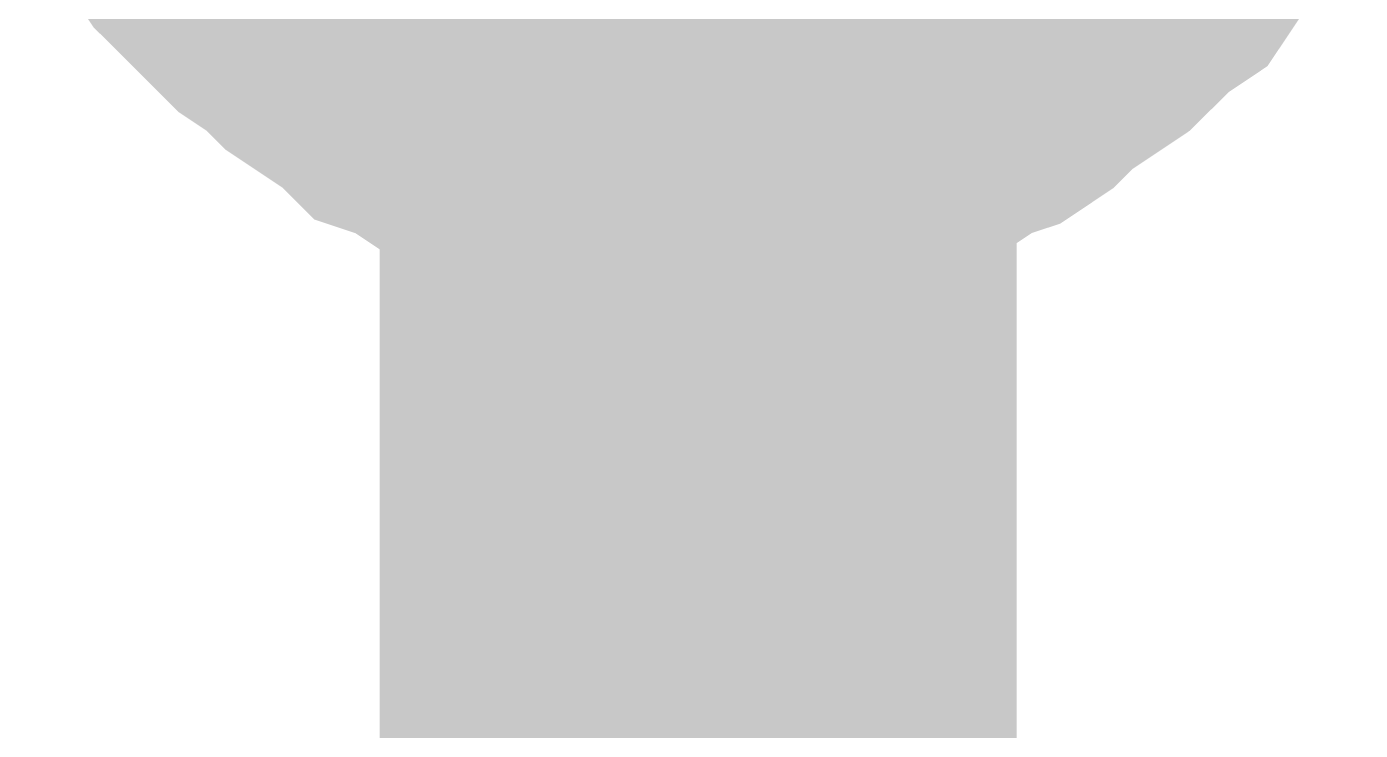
# Model space of a CAD drawing. Header units: inches. Extents: x 0 to 841, y 0 to 594.
# Drawn here: x 294.227 to 295.796, y 381.085 to 381.913 of the extents above; entities that cross this region are included whole.
import ezdxf

# ---------------------------------------------------------------- set-up
doc = ezdxf.new("R2010")
doc.units = ezdxf.units.IN
doc.layers.add('Sheet', color=255, linetype='Continuous')

msp = doc.modelspace()

# ---------------------------------------------------------------- linework, layer by layer
at = {"layer": 'Sheet'}
for points in [[(295.017, 379.9978, 0.7493, 0.7493, 0), (295.017, 382.4908, 0.7493, 0.7493, 0)], [(295.017, 381.9855, 0.2997, 0.2997, 0), (294.9945, 381.9855, 0.2997, 0.2997, 0), (294.9609, 381.9855, 0.2997, 0.2997, 0), (294.9384, 381.9967, 0.2997, 0.2997, 0), (294.9159, 381.9967, 0.2997, 0.2997, 0), (294.8935, 381.9967, 0.2997, 0.2997, 0), (294.8598, 382.0079, 0.2997, 0.2997, 0), (294.8373, 382.0192, 0.2997, 0.2997, 0), (294.8149, 382.0304, 0.2997, 0.2997, 0), (294.7924, 382.0304, 0.2997, 0.2997, 0), (294.77, 382.0416, 0.2997, 0.2997, 0), (294.7475, 382.0529, 0.2997, 0.2997, 0), (294.725, 382.0753, 0.2997, 0.2997, 0)], [(295.017, 381.9855, 0.2997, 0.2997, 0), (294.9945, 381.9855, 0.2997, 0.2997, 0), (294.9609, 381.9855, 0.2997, 0.2997, 0), (294.9384, 381.9967, 0.2997, 0.2997, 0), (294.9159, 381.9967, 0.2997, 0.2997, 0), (294.8935, 381.9967, 0.2997, 0.2997, 0), (294.8598, 382.0079, 0.2997, 0.2997, 0), (294.8373, 382.0192, 0.2997, 0.2997, 0), (294.8149, 382.0304, 0.2997, 0.2997, 0), (294.7924, 382.0304, 0.2997, 0.2997, 0), (294.77, 382.0416, 0.2997, 0.2997, 0), (294.7475, 382.0529, 0.2997, 0.2997, 0), (294.725, 382.0753, 0.2997, 0.2997, 0)], [(295.017, 381.9855, 0.2997, 0.2997, 0), (294.9945, 381.9855, 0.2997, 0.2997, 0), (294.9609, 381.9855, 0.2997, 0.2997, 0), (294.9384, 381.9967, 0.2997, 0.2997, 0), (294.9159, 381.9967, 0.2997, 0.2997, 0), (294.8935, 381.9967, 0.2997, 0.2997, 0), (294.8598, 382.0079, 0.2997, 0.2997, 0), (294.8373, 382.0192, 0.2997, 0.2997, 0), (294.8149, 382.0304, 0.2997, 0.2997, 0), (294.7924, 382.0304, 0.2997, 0.2997, 0), (294.77, 382.0416, 0.2997, 0.2997, 0), (294.7475, 382.0529, 0.2997, 0.2997, 0), (294.725, 382.0753, 0.2997, 0.2997, 0)], [(295.2977, 382.0753, 0.2997, 0.2997, 0), (295.2753, 382.0529, 0.2997, 0.2997, 0), (295.264, 382.0416, 0.2997, 0.2997, 0), (295.2416, 382.0304, 0.2997, 0.2997, 0), (295.2191, 382.0304, 0.2997, 0.2997, 0), (295.1967, 382.0192, 0.2997, 0.2997, 0), (295.163, 382.0079, 0.2997, 0.2997, 0), (295.1405, 381.9967, 0.2997, 0.2997, 0), (295.1181, 381.9967, 0.2997, 0.2997, 0), (295.0956, 381.9967, 0.2997, 0.2997, 0), (295.0731, 381.9855, 0.2997, 0.2997, 0), (295.0395, 381.9855, 0.2997, 0.2997, 0), (295.017, 381.9855, 0.2997, 0.2997, 0)], [(295.2977, 382.0753, 0.2997, 0.2997, 0), (295.2753, 382.0529, 0.2997, 0.2997, 0), (295.264, 382.0416, 0.2997, 0.2997, 0), (295.2416, 382.0304, 0.2997, 0.2997, 0), (295.2191, 382.0304, 0.2997, 0.2997, 0), (295.1967, 382.0192, 0.2997, 0.2997, 0), (295.163, 382.0079, 0.2997, 0.2997, 0), (295.1405, 381.9967, 0.2997, 0.2997, 0), (295.1181, 381.9967, 0.2997, 0.2997, 0), (295.0956, 381.9967, 0.2997, 0.2997, 0), (295.0731, 381.9855, 0.2997, 0.2997, 0), (295.0395, 381.9855, 0.2997, 0.2997, 0), (295.017, 381.9855, 0.2997, 0.2997, 0)], [(295.2977, 382.0753, 0.2997, 0.2997, 0), (295.2753, 382.0529, 0.2997, 0.2997, 0), (295.264, 382.0416, 0.2997, 0.2997, 0), (295.2416, 382.0304, 0.2997, 0.2997, 0), (295.2191, 382.0304, 0.2997, 0.2997, 0), (295.1967, 382.0192, 0.2997, 0.2997, 0), (295.163, 382.0079, 0.2997, 0.2997, 0), (295.1405, 381.9967, 0.2997, 0.2997, 0), (295.1181, 381.9967, 0.2997, 0.2997, 0), (295.0956, 381.9967, 0.2997, 0.2997, 0), (295.0731, 381.9855, 0.2997, 0.2997, 0), (295.0395, 381.9855, 0.2997, 0.2997, 0), (295.017, 381.9855, 0.2997, 0.2997, 0)], [(295.017, 381.7272, 0.2997, 0.2997, 0), (294.9721, 381.7272, 0.2997, 0.2997, 0), (294.9384, 381.7272, 0.2997, 0.2997, 0), (294.9047, 381.7384, 0.2997, 0.2997, 0), (294.8598, 381.7384, 0.2997, 0.2997, 0), (294.8261, 381.7497, 0.2997, 0.2997, 0), (294.7924, 381.7609, 0.2997, 0.2997, 0), (294.7475, 381.7721, 0.2997, 0.2997, 0), (294.7138, 381.7833, 0.2997, 0.2997, 0), (294.6801, 381.8058, 0.2997, 0.2997, 0), (294.6464, 381.817, 0.2997, 0.2997, 0), (294.624, 381.8395, 0.2997, 0.2997, 0), (294.5903, 381.862, 0.2997, 0.2997, 0), (294.5566, 381.8844, 0.2997, 0.2997, 0), (294.5342, 381.9069, 0.2997, 0.2997, 0), (294.5005, 381.9293, 0.2997, 0.2997, 0), (294.478, 381.9518, 0.2997, 0.2997, 0), (294.4556, 381.9743, 0.2997, 0.2997, 0), (294.4219, 382.0079, 0.2997, 0.2997, 0), (294.3994, 382.0416, 0.2997, 0.2997, 0), (294.3769, 382.0641, 0.2997, 0.2997, 0)], [(295.017, 381.7272, 0.2997, 0.2997, 0), (294.9721, 381.7272, 0.2997, 0.2997, 0), (294.9384, 381.7272, 0.2997, 0.2997, 0), (294.9047, 381.7384, 0.2997, 0.2997, 0), (294.8598, 381.7384, 0.2997, 0.2997, 0), (294.8261, 381.7497, 0.2997, 0.2997, 0), (294.7924, 381.7609, 0.2997, 0.2997, 0), (294.7475, 381.7721, 0.2997, 0.2997, 0), (294.7138, 381.7833, 0.2997, 0.2997, 0), (294.6801, 381.8058, 0.2997, 0.2997, 0), (294.6464, 381.817, 0.2997, 0.2997, 0), (294.624, 381.8395, 0.2997, 0.2997, 0), (294.5903, 381.862, 0.2997, 0.2997, 0), (294.5566, 381.8844, 0.2997, 0.2997, 0), (294.5342, 381.9069, 0.2997, 0.2997, 0), (294.5005, 381.9293, 0.2997, 0.2997, 0), (294.478, 381.9518, 0.2997, 0.2997, 0), (294.4556, 381.9743, 0.2997, 0.2997, 0), (294.4219, 382.0079, 0.2997, 0.2997, 0), (294.3994, 382.0416, 0.2997, 0.2997, 0), (294.3769, 382.0641, 0.2997, 0.2997, 0)], [(295.017, 381.7272, 0.2997, 0.2997, 0), (294.9721, 381.7272, 0.2997, 0.2997, 0), (294.9384, 381.7272, 0.2997, 0.2997, 0), (294.9047, 381.7384, 0.2997, 0.2997, 0), (294.8598, 381.7384, 0.2997, 0.2997, 0), (294.8261, 381.7497, 0.2997, 0.2997, 0), (294.7924, 381.7609, 0.2997, 0.2997, 0), (294.7475, 381.7721, 0.2997, 0.2997, 0), (294.7138, 381.7833, 0.2997, 0.2997, 0), (294.6801, 381.8058, 0.2997, 0.2997, 0), (294.6464, 381.817, 0.2997, 0.2997, 0), (294.624, 381.8395, 0.2997, 0.2997, 0), (294.5903, 381.862, 0.2997, 0.2997, 0), (294.5566, 381.8844, 0.2997, 0.2997, 0), (294.5342, 381.9069, 0.2997, 0.2997, 0), (294.5005, 381.9293, 0.2997, 0.2997, 0), (294.478, 381.9518, 0.2997, 0.2997, 0), (294.4556, 381.9743, 0.2997, 0.2997, 0), (294.4219, 382.0079, 0.2997, 0.2997, 0), (294.3994, 382.0416, 0.2997, 0.2997, 0), (294.3769, 382.0641, 0.2997, 0.2997, 0)], [(295.017, 381.7272, 0.2997, 0.2997, 0), (294.9721, 381.7272, 0.2997, 0.2997, 0), (294.9384, 381.7272, 0.2997, 0.2997, 0), (294.9047, 381.7384, 0.2997, 0.2997, 0), (294.8598, 381.7384, 0.2997, 0.2997, 0), (294.8261, 381.7497, 0.2997, 0.2997, 0), (294.7924, 381.7609, 0.2997, 0.2997, 0), (294.7475, 381.7721, 0.2997, 0.2997, 0), (294.7138, 381.7833, 0.2997, 0.2997, 0), (294.6801, 381.8058, 0.2997, 0.2997, 0), (294.6464, 381.817, 0.2997, 0.2997, 0), (294.624, 381.8395, 0.2997, 0.2997, 0), (294.5903, 381.862, 0.2997, 0.2997, 0), (294.5566, 381.8844, 0.2997, 0.2997, 0), (294.5342, 381.9069, 0.2997, 0.2997, 0), (294.5005, 381.9293, 0.2997, 0.2997, 0), (294.478, 381.9518, 0.2997, 0.2997, 0), (294.4556, 381.9743, 0.2997, 0.2997, 0), (294.4219, 382.0079, 0.2997, 0.2997, 0), (294.3994, 382.0416, 0.2997, 0.2997, 0), (294.3769, 382.0641, 0.2997, 0.2997, 0)], [(295.017, 381.7272, 0.2997, 0.2997, 0), (294.9721, 381.7272, 0.2997, 0.2997, 0), (294.9384, 381.7272, 0.2997, 0.2997, 0), (294.9047, 381.7384, 0.2997, 0.2997, 0), (294.8598, 381.7384, 0.2997, 0.2997, 0), (294.8261, 381.7497, 0.2997, 0.2997, 0), (294.7924, 381.7609, 0.2997, 0.2997, 0), (294.7475, 381.7721, 0.2997, 0.2997, 0), (294.7138, 381.7833, 0.2997, 0.2997, 0), (294.6801, 381.8058, 0.2997, 0.2997, 0), (294.6464, 381.817, 0.2997, 0.2997, 0), (294.624, 381.8395, 0.2997, 0.2997, 0), (294.5903, 381.862, 0.2997, 0.2997, 0), (294.5566, 381.8844, 0.2997, 0.2997, 0), (294.5342, 381.9069, 0.2997, 0.2997, 0), (294.5005, 381.9293, 0.2997, 0.2997, 0), (294.478, 381.9518, 0.2997, 0.2997, 0), (294.4556, 381.9743, 0.2997, 0.2997, 0), (294.4219, 382.0079, 0.2997, 0.2997, 0), (294.3994, 382.0416, 0.2997, 0.2997, 0), (294.3769, 382.0641, 0.2997, 0.2997, 0)], [(295.6458, 382.0641, 0.2997, 0.2997, 0), (295.6234, 382.0416, 0.2997, 0.2997, 0), (295.6009, 382.0079, 0.2997, 0.2997, 0), (295.5784, 381.9743, 0.2997, 0.2997, 0), (295.5448, 381.9518, 0.2997, 0.2997, 0), (295.5223, 381.9293, 0.2997, 0.2997, 0), (295.4998, 381.9069, 0.2997, 0.2997, 0), (295.4662, 381.8844, 0.2997, 0.2997, 0), (295.4325, 381.862, 0.2997, 0.2997, 0), (295.41, 381.8395, 0.2997, 0.2997, 0), (295.3763, 381.817, 0.2997, 0.2997, 0), (295.3426, 381.8058, 0.2997, 0.2997, 0), (295.3089, 381.7833, 0.2997, 0.2997, 0), (295.2753, 381.7721, 0.2997, 0.2997, 0), (295.2416, 381.7609, 0.2997, 0.2997, 0), (295.2079, 381.7497, 0.2997, 0.2997, 0), (295.1742, 381.7384, 0.2997, 0.2997, 0), (295.1293, 381.7384, 0.2997, 0.2997, 0), (295.0956, 381.7272, 0.2997, 0.2997, 0), (295.0507, 381.7272, 0.2997, 0.2997, 0), (295.017, 381.7272, 0.2997, 0.2997, 0)], [(295.6458, 382.0641, 0.2997, 0.2997, 0), (295.6234, 382.0416, 0.2997, 0.2997, 0), (295.6009, 382.0079, 0.2997, 0.2997, 0), (295.5784, 381.9743, 0.2997, 0.2997, 0), (295.5448, 381.9518, 0.2997, 0.2997, 0), (295.5223, 381.9293, 0.2997, 0.2997, 0), (295.4998, 381.9069, 0.2997, 0.2997, 0), (295.4662, 381.8844, 0.2997, 0.2997, 0), (295.4325, 381.862, 0.2997, 0.2997, 0), (295.41, 381.8395, 0.2997, 0.2997, 0), (295.3763, 381.817, 0.2997, 0.2997, 0), (295.3426, 381.8058, 0.2997, 0.2997, 0), (295.3089, 381.7833, 0.2997, 0.2997, 0), (295.2753, 381.7721, 0.2997, 0.2997, 0), (295.2416, 381.7609, 0.2997, 0.2997, 0), (295.2079, 381.7497, 0.2997, 0.2997, 0), (295.1742, 381.7384, 0.2997, 0.2997, 0), (295.1293, 381.7384, 0.2997, 0.2997, 0), (295.0956, 381.7272, 0.2997, 0.2997, 0), (295.0507, 381.7272, 0.2997, 0.2997, 0), (295.017, 381.7272, 0.2997, 0.2997, 0)], [(295.6458, 382.0641, 0.2997, 0.2997, 0), (295.6234, 382.0416, 0.2997, 0.2997, 0), (295.6009, 382.0079, 0.2997, 0.2997, 0), (295.5784, 381.9743, 0.2997, 0.2997, 0), (295.5448, 381.9518, 0.2997, 0.2997, 0), (295.5223, 381.9293, 0.2997, 0.2997, 0), (295.4998, 381.9069, 0.2997, 0.2997, 0), (295.4662, 381.8844, 0.2997, 0.2997, 0), (295.4325, 381.862, 0.2997, 0.2997, 0), (295.41, 381.8395, 0.2997, 0.2997, 0), (295.3763, 381.817, 0.2997, 0.2997, 0), (295.3426, 381.8058, 0.2997, 0.2997, 0), (295.3089, 381.7833, 0.2997, 0.2997, 0), (295.2753, 381.7721, 0.2997, 0.2997, 0), (295.2416, 381.7609, 0.2997, 0.2997, 0), (295.2079, 381.7497, 0.2997, 0.2997, 0), (295.1742, 381.7384, 0.2997, 0.2997, 0), (295.1293, 381.7384, 0.2997, 0.2997, 0), (295.0956, 381.7272, 0.2997, 0.2997, 0), (295.0507, 381.7272, 0.2997, 0.2997, 0), (295.017, 381.7272, 0.2997, 0.2997, 0)], [(295.6458, 382.0641, 0.2997, 0.2997, 0), (295.6234, 382.0416, 0.2997, 0.2997, 0), (295.6009, 382.0079, 0.2997, 0.2997, 0), (295.5784, 381.9743, 0.2997, 0.2997, 0), (295.5448, 381.9518, 0.2997, 0.2997, 0), (295.5223, 381.9293, 0.2997, 0.2997, 0), (295.4998, 381.9069, 0.2997, 0.2997, 0), (295.4662, 381.8844, 0.2997, 0.2997, 0), (295.4325, 381.862, 0.2997, 0.2997, 0), (295.41, 381.8395, 0.2997, 0.2997, 0), (295.3763, 381.817, 0.2997, 0.2997, 0), (295.3426, 381.8058, 0.2997, 0.2997, 0), (295.3089, 381.7833, 0.2997, 0.2997, 0), (295.2753, 381.7721, 0.2997, 0.2997, 0), (295.2416, 381.7609, 0.2997, 0.2997, 0), (295.2079, 381.7497, 0.2997, 0.2997, 0), (295.1742, 381.7384, 0.2997, 0.2997, 0), (295.1293, 381.7384, 0.2997, 0.2997, 0), (295.0956, 381.7272, 0.2997, 0.2997, 0), (295.0507, 381.7272, 0.2997, 0.2997, 0), (295.017, 381.7272, 0.2997, 0.2997, 0)], [(295.6458, 382.0641, 0.2997, 0.2997, 0), (295.6234, 382.0416, 0.2997, 0.2997, 0), (295.6009, 382.0079, 0.2997, 0.2997, 0), (295.5784, 381.9743, 0.2997, 0.2997, 0), (295.5448, 381.9518, 0.2997, 0.2997, 0), (295.5223, 381.9293, 0.2997, 0.2997, 0), (295.4998, 381.9069, 0.2997, 0.2997, 0), (295.4662, 381.8844, 0.2997, 0.2997, 0), (295.4325, 381.862, 0.2997, 0.2997, 0), (295.41, 381.8395, 0.2997, 0.2997, 0), (295.3763, 381.817, 0.2997, 0.2997, 0), (295.3426, 381.8058, 0.2997, 0.2997, 0), (295.3089, 381.7833, 0.2997, 0.2997, 0), (295.2753, 381.7721, 0.2997, 0.2997, 0), (295.2416, 381.7609, 0.2997, 0.2997, 0), (295.2079, 381.7497, 0.2997, 0.2997, 0), (295.1742, 381.7384, 0.2997, 0.2997, 0), (295.1293, 381.7384, 0.2997, 0.2997, 0), (295.0956, 381.7272, 0.2997, 0.2997, 0), (295.0507, 381.7272, 0.2997, 0.2997, 0), (295.017, 381.7272, 0.2997, 0.2997, 0)], [(295.017, 381.7272, 0.0991, 0.0991, 0), (294.9721, 381.7272, 0.0991, 0.0991, 0), (294.9384, 381.7272, 0.0991, 0.0991, 0), (294.9047, 381.7384, 0.0991, 0.0991, 0), (294.8598, 381.7384, 0.0991, 0.0991, 0), (294.8261, 381.7497, 0.0991, 0.0991, 0), (294.7924, 381.7609, 0.0991, 0.0991, 0), (294.7475, 381.7721, 0.0991, 0.0991, 0), (294.7138, 381.7833, 0.0991, 0.0991, 0), (294.6801, 381.8058, 0.0991, 0.0991, 0), (294.6464, 381.817, 0.0991, 0.0991, 0), (294.624, 381.8395, 0.0991, 0.0991, 0), (294.5903, 381.862, 0.0991, 0.0991, 0), (294.5566, 381.8844, 0.0991, 0.0991, 0), (294.5342, 381.9069, 0.0991, 0.0991, 0), (294.5005, 381.9293, 0.0991, 0.0991, 0), (294.478, 381.9518, 0.0991, 0.0991, 0), (294.4556, 381.9743, 0.0991, 0.0991, 0)], [(295.017, 381.7272, 0.0991, 0.0991, 0), (294.9721, 381.7272, 0.0991, 0.0991, 0), (294.9384, 381.7272, 0.0991, 0.0991, 0), (294.9047, 381.7384, 0.0991, 0.0991, 0), (294.8598, 381.7384, 0.0991, 0.0991, 0), (294.8261, 381.7497, 0.0991, 0.0991, 0), (294.7924, 381.7609, 0.0991, 0.0991, 0), (294.7475, 381.7721, 0.0991, 0.0991, 0), (294.7138, 381.7833, 0.0991, 0.0991, 0), (294.6801, 381.8058, 0.0991, 0.0991, 0), (294.6464, 381.817, 0.0991, 0.0991, 0), (294.624, 381.8395, 0.0991, 0.0991, 0), (294.5903, 381.862, 0.0991, 0.0991, 0), (294.5566, 381.8844, 0.0991, 0.0991, 0), (294.5342, 381.9069, 0.0991, 0.0991, 0), (294.5005, 381.9293, 0.0991, 0.0991, 0), (294.478, 381.9518, 0.0991, 0.0991, 0), (294.4556, 381.9743, 0.0991, 0.0991, 0)], [(295.017, 381.7272, 0.0991, 0.0991, 0), (294.9721, 381.7272, 0.0991, 0.0991, 0), (294.9384, 381.7272, 0.0991, 0.0991, 0), (294.9047, 381.7384, 0.0991, 0.0991, 0), (294.8598, 381.7384, 0.0991, 0.0991, 0), (294.8261, 381.7497, 0.0991, 0.0991, 0), (294.7924, 381.7609, 0.0991, 0.0991, 0), (294.7475, 381.7721, 0.0991, 0.0991, 0), (294.7138, 381.7833, 0.0991, 0.0991, 0), (294.6801, 381.8058, 0.0991, 0.0991, 0), (294.6464, 381.817, 0.0991, 0.0991, 0), (294.624, 381.8395, 0.0991, 0.0991, 0), (294.5903, 381.862, 0.0991, 0.0991, 0), (294.5566, 381.8844, 0.0991, 0.0991, 0), (294.5342, 381.9069, 0.0991, 0.0991, 0), (294.5005, 381.9293, 0.0991, 0.0991, 0), (294.478, 381.9518, 0.0991, 0.0991, 0), (294.4556, 381.9743, 0.0991, 0.0991, 0)], [(295.017, 381.7272, 0.0991, 0.0991, 0), (294.9721, 381.7272, 0.0991, 0.0991, 0), (294.9384, 381.7272, 0.0991, 0.0991, 0), (294.9047, 381.7384, 0.0991, 0.0991, 0), (294.8598, 381.7384, 0.0991, 0.0991, 0), (294.8261, 381.7497, 0.0991, 0.0991, 0), (294.7924, 381.7609, 0.0991, 0.0991, 0), (294.7475, 381.7721, 0.0991, 0.0991, 0), (294.7138, 381.7833, 0.0991, 0.0991, 0), (294.6801, 381.8058, 0.0991, 0.0991, 0), (294.6464, 381.817, 0.0991, 0.0991, 0), (294.624, 381.8395, 0.0991, 0.0991, 0), (294.5903, 381.862, 0.0991, 0.0991, 0), (294.5566, 381.8844, 0.0991, 0.0991, 0), (294.5342, 381.9069, 0.0991, 0.0991, 0), (294.5005, 381.9293, 0.0991, 0.0991, 0), (294.478, 381.9518, 0.0991, 0.0991, 0), (294.4556, 381.9743, 0.0991, 0.0991, 0)], [(295.017, 381.7272, 0.0991, 0.0991, 0), (294.9721, 381.7272, 0.0991, 0.0991, 0), (294.9384, 381.7272, 0.0991, 0.0991, 0), (294.9047, 381.7384, 0.0991, 0.0991, 0), (294.8598, 381.7384, 0.0991, 0.0991, 0), (294.8261, 381.7497, 0.0991, 0.0991, 0), (294.7924, 381.7609, 0.0991, 0.0991, 0), (294.7475, 381.7721, 0.0991, 0.0991, 0), (294.7138, 381.7833, 0.0991, 0.0991, 0), (294.6801, 381.8058, 0.0991, 0.0991, 0), (294.6464, 381.817, 0.0991, 0.0991, 0), (294.624, 381.8395, 0.0991, 0.0991, 0), (294.5903, 381.862, 0.0991, 0.0991, 0), (294.5566, 381.8844, 0.0991, 0.0991, 0), (294.5342, 381.9069, 0.0991, 0.0991, 0), (294.5005, 381.9293, 0.0991, 0.0991, 0), (294.478, 381.9518, 0.0991, 0.0991, 0), (294.4556, 381.9743, 0.0991, 0.0991, 0)], [(295.5784, 381.9743, 0.0991, 0.0991, 0), (295.5448, 381.9518, 0.0991, 0.0991, 0), (295.5223, 381.9293, 0.0991, 0.0991, 0), (295.4998, 381.9069, 0.0991, 0.0991, 0), (295.4662, 381.8844, 0.0991, 0.0991, 0), (295.4325, 381.862, 0.0991, 0.0991, 0), (295.41, 381.8395, 0.0991, 0.0991, 0), (295.3763, 381.817, 0.0991, 0.0991, 0), (295.3426, 381.8058, 0.0991, 0.0991, 0), (295.3089, 381.7833, 0.0991, 0.0991, 0), (295.2753, 381.7721, 0.0991, 0.0991, 0), (295.2416, 381.7609, 0.0991, 0.0991, 0), (295.2079, 381.7497, 0.0991, 0.0991, 0), (295.1742, 381.7384, 0.0991, 0.0991, 0), (295.1293, 381.7384, 0.0991, 0.0991, 0), (295.0956, 381.7272, 0.0991, 0.0991, 0), (295.0507, 381.7272, 0.0991, 0.0991, 0), (295.017, 381.7272, 0.0991, 0.0991, 0)], [(295.5784, 381.9743, 0.0991, 0.0991, 0), (295.5448, 381.9518, 0.0991, 0.0991, 0), (295.5223, 381.9293, 0.0991, 0.0991, 0), (295.4998, 381.9069, 0.0991, 0.0991, 0), (295.4662, 381.8844, 0.0991, 0.0991, 0), (295.4325, 381.862, 0.0991, 0.0991, 0), (295.41, 381.8395, 0.0991, 0.0991, 0), (295.3763, 381.817, 0.0991, 0.0991, 0), (295.3426, 381.8058, 0.0991, 0.0991, 0), (295.3089, 381.7833, 0.0991, 0.0991, 0), (295.2753, 381.7721, 0.0991, 0.0991, 0), (295.2416, 381.7609, 0.0991, 0.0991, 0), (295.2079, 381.7497, 0.0991, 0.0991, 0), (295.1742, 381.7384, 0.0991, 0.0991, 0), (295.1293, 381.7384, 0.0991, 0.0991, 0), (295.0956, 381.7272, 0.0991, 0.0991, 0), (295.0507, 381.7272, 0.0991, 0.0991, 0), (295.017, 381.7272, 0.0991, 0.0991, 0)], [(295.5784, 381.9743, 0.0991, 0.0991, 0), (295.5448, 381.9518, 0.0991, 0.0991, 0), (295.5223, 381.9293, 0.0991, 0.0991, 0), (295.4998, 381.9069, 0.0991, 0.0991, 0), (295.4662, 381.8844, 0.0991, 0.0991, 0), (295.4325, 381.862, 0.0991, 0.0991, 0), (295.41, 381.8395, 0.0991, 0.0991, 0), (295.3763, 381.817, 0.0991, 0.0991, 0), (295.3426, 381.8058, 0.0991, 0.0991, 0), (295.3089, 381.7833, 0.0991, 0.0991, 0), (295.2753, 381.7721, 0.0991, 0.0991, 0), (295.2416, 381.7609, 0.0991, 0.0991, 0), (295.2079, 381.7497, 0.0991, 0.0991, 0), (295.1742, 381.7384, 0.0991, 0.0991, 0), (295.1293, 381.7384, 0.0991, 0.0991, 0), (295.0956, 381.7272, 0.0991, 0.0991, 0), (295.0507, 381.7272, 0.0991, 0.0991, 0), (295.017, 381.7272, 0.0991, 0.0991, 0)], [(295.5784, 381.9743, 0.0991, 0.0991, 0), (295.5448, 381.9518, 0.0991, 0.0991, 0), (295.5223, 381.9293, 0.0991, 0.0991, 0), (295.4998, 381.9069, 0.0991, 0.0991, 0), (295.4662, 381.8844, 0.0991, 0.0991, 0), (295.4325, 381.862, 0.0991, 0.0991, 0), (295.41, 381.8395, 0.0991, 0.0991, 0), (295.3763, 381.817, 0.0991, 0.0991, 0), (295.3426, 381.8058, 0.0991, 0.0991, 0), (295.3089, 381.7833, 0.0991, 0.0991, 0), (295.2753, 381.7721, 0.0991, 0.0991, 0), (295.2416, 381.7609, 0.0991, 0.0991, 0), (295.2079, 381.7497, 0.0991, 0.0991, 0), (295.1742, 381.7384, 0.0991, 0.0991, 0), (295.1293, 381.7384, 0.0991, 0.0991, 0), (295.0956, 381.7272, 0.0991, 0.0991, 0), (295.0507, 381.7272, 0.0991, 0.0991, 0), (295.017, 381.7272, 0.0991, 0.0991, 0)], [(295.5784, 381.9743, 0.0991, 0.0991, 0), (295.5448, 381.9518, 0.0991, 0.0991, 0), (295.5223, 381.9293, 0.0991, 0.0991, 0), (295.4998, 381.9069, 0.0991, 0.0991, 0), (295.4662, 381.8844, 0.0991, 0.0991, 0), (295.4325, 381.862, 0.0991, 0.0991, 0), (295.41, 381.8395, 0.0991, 0.0991, 0), (295.3763, 381.817, 0.0991, 0.0991, 0), (295.3426, 381.8058, 0.0991, 0.0991, 0), (295.3089, 381.7833, 0.0991, 0.0991, 0), (295.2753, 381.7721, 0.0991, 0.0991, 0), (295.2416, 381.7609, 0.0991, 0.0991, 0), (295.2079, 381.7497, 0.0991, 0.0991, 0), (295.1742, 381.7384, 0.0991, 0.0991, 0), (295.1293, 381.7384, 0.0991, 0.0991, 0), (295.0956, 381.7272, 0.0991, 0.0991, 0), (295.0507, 381.7272, 0.0991, 0.0991, 0), (295.017, 381.7272, 0.0991, 0.0991, 0)]]:
    msp.add_lwpolyline(points, format="xyseb", dxfattribs=at)

doc.saveas('drawing.dxf')
